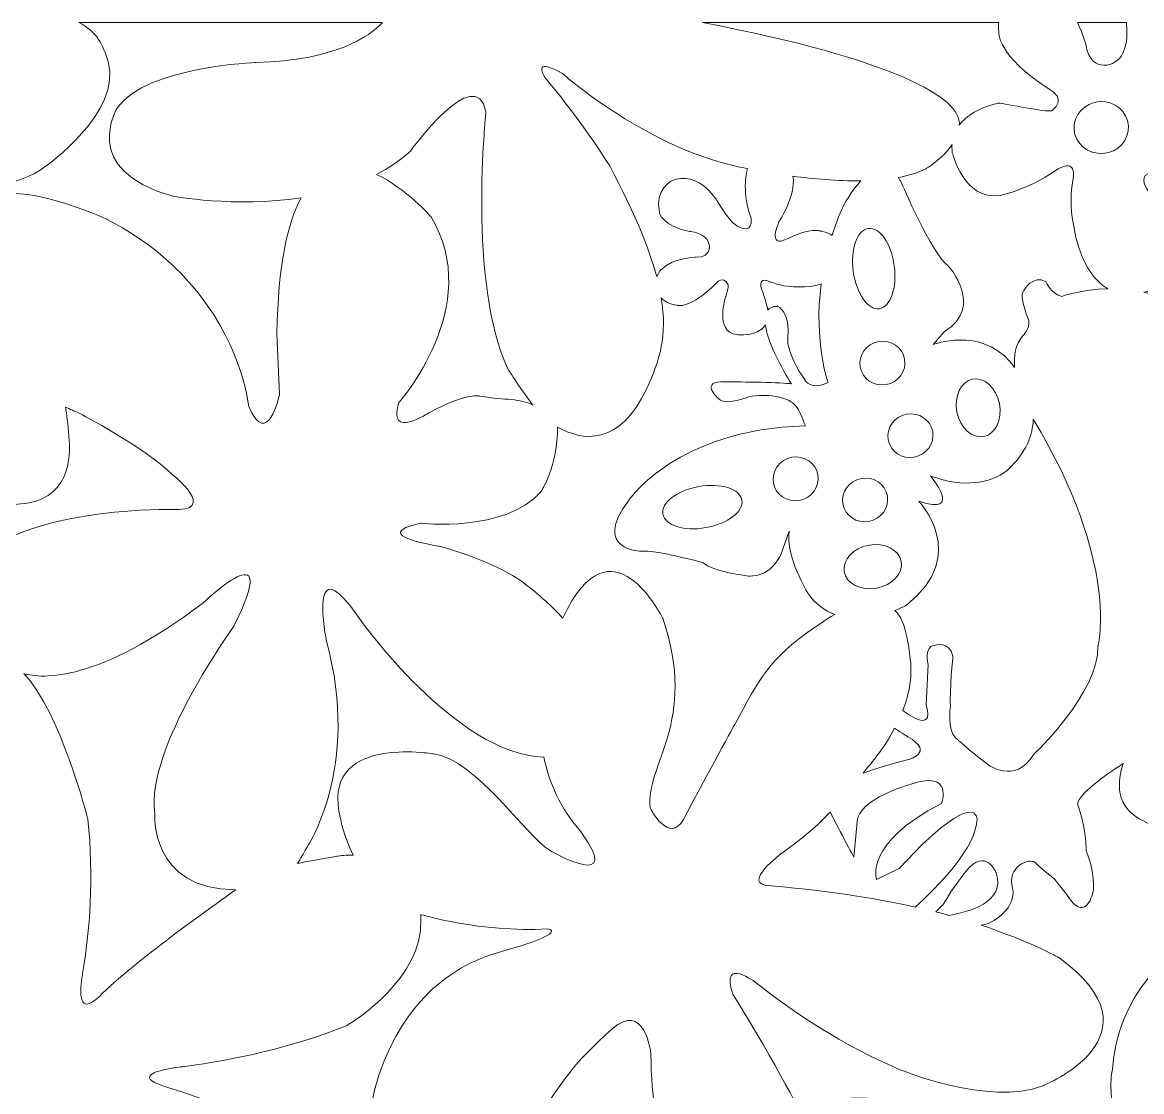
# Model space of a CAD drawing. Header units: millimetres. Extents: x -1208 to 1202, y -598 to 592.
# Drawn here: x -530 to 91, y -4 to 590 of the extents above; entities that cross this region are included whole.
import ezdxf

# ---------------------------------------------------------------- set-up
doc = ezdxf.new("R2010")
doc.units = ezdxf.units.MM
doc.header["$MEASUREMENT"] = 0
doc.layers.add('Layer 1', color=7, linetype='Continuous')

msp = doc.modelspace()

# ---------------------------------------------------------------- linework, layer by layer
at = {"layer": 'Layer 1', "color": 250, "lineweight": 20}
for points, knots in [([(-482.5404, 567.7023), (-474.1866, 539.8816), (-517.3946, 509.419), (-517.3946, 509.419), (-544.9875, 487.8231), (-640.1106, 492.1265), (-640.1106, 492.1265), (-649.5503, 487.724), (-637.2061, 481.8541), (-637.2061, 481.8541), (-637.2061, 481.8541), (-623.4096, 479.6529), (-623.4096, 479.6529), (-598.3629, 474.488), (-573.4965, 456.5692), (-560.9679, 446.4117), (-561.2056, 463.0475), (-555.3654, 478.3302), (-548.7286, 488.9744), (-538.5497, 505.2995), (-482.6362, 479.9438), (-482.6362, 479.9438), (-460.0764, 468.1917), (-443.9796, 453.6522), (-432.5096, 439.2103), (-407.2526, 407.4105), (-404.4356, 376.088), (-404.4356, 376.088), (-394.0087, 352.0054), (-387.3054, 382.8608), (-387.3054, 382.8608), (-387.3054, 382.8608), (-388.7954, 416.7277), (-388.7954, 416.7277), (-388.0872, 454.6604), (-382.8738, 478.2132), (-375.3384, 492.0814), (-412.3032, 486.4565), (-446.7806, 493.0822), (-446.7806, 493.0822), (-499.062, 507.3903), (-477.2781, 542.2432), (-477.2781, 542.2432), (-460.5262, 565.301), (-400.3148, 567.1904), (-400.3148, 567.1904), (-356.3262, 568.4602), (-337.4853, 581.5781), (-330.0525, 589.532), (-330.0525, 589.532), (-498.7229, 589.532), (-498.7229, 589.532), (-488.4677, 584.1257), (-485.3617, 577.0975), (-482.5404, 567.7023)], [0, 0, 0, 0, 0.05555556, 0.05555556, 0.05555556, 0.11111111, 0.11111111, 0.11111111, 0.16666667, 0.16666667, 0.16666667, 0.22222222, 0.22222222, 0.22222222, 0.27777778, 0.27777778, 0.27777778, 0.33333333, 0.33333333, 0.33333333, 0.38888889, 0.38888889, 0.38888889, 0.44444444, 0.44444444, 0.44444444, 0.5, 0.5, 0.5, 0.55555556, 0.55555556, 0.55555556, 0.61111111, 0.61111111, 0.61111111, 0.66666667, 0.66666667, 0.66666667, 0.72222222, 0.72222222, 0.72222222, 0.77777778, 0.77777778, 0.77777778, 0.83333333, 0.83333333, 0.83333333, 0.88888889, 0.88888889, 0.88888889, 0.94444444, 0.94444444, 0.94444444, 1, 1, 1, 1]), ([(-9.8298, 532.4889), (-2.5434, 542.0885), (11.8996, 544.6673), (11.8996, 544.6673), (15.9101, 544.5084), (38.5032, 539.2684), (41.5218, 540.4849), (50.325, 546.8593), (40.7031, 551.9919), (40.7031, 551.9919), (10.3091, 571.5367), (12.0746, 584.3736), (12.0776, 584.3691), (11.9352, 586.2222), (11.9341, 587.9384), (12.0474, 589.5318), (12.0474, 589.5318), (-152.5134, 589.5318), (-152.5134, 589.5318), (-45.6643, 568.9212), (-8.3293, 547.4555), (-9.8298, 532.4889)], [0, 0, 0, 0, 0.14285714, 0.14285714, 0.14285714, 0.28571429, 0.28571429, 0.28571429, 0.42857143, 0.42857143, 0.42857143, 0.57142857, 0.57142857, 0.57142857, 0.71428571, 0.71428571, 0.71428571, 0.85714286, 0.85714286, 0.85714286, 1, 1, 1, 1]), ([(80.9951, 572.395), (84.3974, 580.3322), (82.9488, 587.9533), (82.9488, 587.9533), (82.9488, 587.9533), (82.9542, 587.9643), (82.9542, 587.9643), (82.9393, 588.4966), (82.931, 589.0169), (82.9259, 589.532), (82.9259, 589.532), (55.7694, 589.532), (55.7694, 589.532), (59.1397, 582.4704), (60.6719, 576.2765), (60.6719, 576.2765), (62.9759, 561.0971), (77.6495, 564.589), (80.9951, 572.395)], [0, 0, 0, 0, 0.16666667, 0.16666667, 0.16666667, 0.33333333, 0.33333333, 0.33333333, 0.5, 0.5, 0.5, 0.66666667, 0.66666667, 0.66666667, 0.83333333, 0.83333333, 0.83333333, 1, 1, 1, 1]), ([(-275.8607, 381.8276), (-261.4597, 379.5963), (-253.9566, 380.7864), (-246.558, 376.9116), (-252.7508, 384.8793), (-260.3444, 396.6559), (-260.3444, 396.6559), (-283.0381, 444.6553), (-272.6885, 539.7799), (-272.6885, 539.7799), (-278.3183, 568.2913), (-314.6248, 518.0297), (-314.6248, 518.0297), (-320.3401, 512.8627), (-326.6804, 508.5964), (-333.4003, 505.0847), (-316.9062, 497.2307), (-303.1472, 481.4493), (-303.1472, 481.4493), (-273.3559, 431.7795), (-321.0212, 378.346), (-321.0212, 378.346), (-327.7242, 357.2729), (-304.0959, 372.7482), (-304.0959, 372.7482), (-282.3955, 384.5792), (-275.8607, 381.8276), (-275.8607, 381.8276)], [0, 0, 0, 0, 0.11111111, 0.11111111, 0.11111111, 0.22222222, 0.22222222, 0.22222222, 0.33333333, 0.33333333, 0.33333333, 0.44444444, 0.44444444, 0.44444444, 0.55555556, 0.55555556, 0.55555556, 0.66666667, 0.66666667, 0.66666667, 0.77777778, 0.77777778, 0.77777778, 0.88888889, 0.88888889, 0.88888889, 1, 1, 1, 1]), ([(-177.8833, 448.3197), (-174.1026, 458.6552), (-155.9211, 459.1524), (-155.9211, 459.1524), (-147.1294, 458.5698), (-147.2475, 467.4), (-151.2016, 470.2913), (-155.2214, 473.231), (-159.6727, 473.3573), (-159.6727, 473.3573), (-159.6727, 473.3573), (-159.6777, 473.3624), (-159.6777, 473.3624), (-175.1043, 476.3516), (-176.3493, 483.9327), (-176.3475, 483.932), (-179.1304, 496.8918), (-169.5524, 501.4704), (-169.5524, 501.4704), (-162.9707, 504.7542), (-154.9854, 501.9862), (-150.2823, 497.4145), (-146.1427, 493.3906), (-144.0652, 490.0899), (-144.0652, 490.0899), (-140.2596, 483.4418), (-136.4724, 478.4527), (-133.1035, 476.3223), (-133.1002, 476.3172), (-133.0985, 476.3131), (-133.0941, 476.311), (-124.0992, 470.9733), (-125.4243, 480.8337), (-125.4243, 480.8337), (-125.4243, 480.8337), (-125.4218, 480.8397), (-125.4218, 480.8397), (-130.4778, 494.4194), (-128.3264, 505.2895), (-127.5341, 508.344), (-181.6403, 517.8985), (-230.21, 561.0985), (-230.21, 561.0985), (-248.1836, 571.3489), (-239.6497, 558.5304), (-239.6497, 558.5304), (-217.5028, 532.1156), (-203.7062, 509.419), (-203.7062, 509.419), (-190.2209, 483.6891), (-182.1152, 464.1388), (-177.8833, 448.3197)], [0, 0, 0, 0, 0.05882353, 0.05882353, 0.05882353, 0.11764706, 0.11764706, 0.11764706, 0.17647059, 0.17647059, 0.17647059, 0.23529412, 0.23529412, 0.23529412, 0.29411765, 0.29411765, 0.29411765, 0.35294118, 0.35294118, 0.35294118, 0.41176471, 0.41176471, 0.41176471, 0.47058824, 0.47058824, 0.47058824, 0.52941176, 0.52941176, 0.52941176, 0.58823529, 0.58823529, 0.58823529, 0.64705882, 0.64705882, 0.64705882, 0.70588235, 0.70588235, 0.70588235, 0.76470588, 0.76470588, 0.76470588, 0.82352941, 0.82352941, 0.82352941, 0.88235294, 0.88235294, 0.88235294, 0.94117647, 0.94117647, 0.94117647, 1, 1, 1, 1]), ([(53.9022, 530.1136), (54.4184, 522.1605), (61.5918, 516.1611), (69.926, 516.7136), (78.2601, 517.2657), (84.5982, 524.1611), (84.0819, 532.1149), (83.5657, 540.0679), (76.39, 546.0674), (68.0559, 545.5156), (59.7217, 544.9628), (53.3851, 538.0681), (53.9022, 530.1136)], [0, 0, 0, 0, 0.25, 0.25, 0.25, 0.5, 0.5, 0.5, 0.75, 0.75, 0.75, 1, 1, 1, 1]), ([(-13.7909, 517.6192), (-13.943, 519.0393), (-13.9666, 520.3879), (-13.882, 521.6705), (-19.4152, 513.2604), (-28.5136, 508.2647), (-28.5136, 508.2647), (-32.7814, 506.0161), (-37.9478, 504.4334), (-43.6531, 503.3691), (-43.0826, 502.4751), (-42.526, 501.4617), (-41.988, 500.3175), (-41.988, 500.3175), (-24.9639, 460.6878), (-16.0063, 454.2683), (-16.0063, 454.2683), (4.6263, 431.8246), (-18.1844, 417.5947), (-18.1844, 417.5947), (-24.3677, 410.6076), (-24.3677, 410.6076), (-24.3677, 410.6076), (1.8583, 420.4955), (18.3661, 400.887), (18.3661, 400.887), (19.4089, 399.8036), (20.9007, 397.8525), (20.3296, 404.2571), (21.1941, 410.7151), (25.2963, 415.2511), (25.2963, 415.2511), (30.8018, 420.4647), (28.0836, 425.8644), (28.0836, 425.8644), (23.3063, 437.4862), (25.7167, 440.26), (25.7167, 440.26), (31.403, 450.1432), (38.244, 445.404), (38.244, 445.404), (41.3434, 438.5695), (47.0795, 437.332), (47.0795, 437.332), (57.7442, 441.2458), (72.7236, 441.5481), (56.9342, 450.4364), (53.9455, 475.3867), (53.9455, 475.3867), (52.177, 482.4409), (51.5551, 492.4484), (53.1725, 501.4544), (53.1739, 501.4617), (53.1746, 501.4684), (53.1768, 501.4746), (56.0541, 515.6472), (43.9408, 507.5001), (43.9408, 507.5001), (43.9408, 507.5001), (43.9306, 507.4957), (43.9306, 507.4957), (27.3248, 496.1062), (12.8414, 493.4236), (12.8414, 493.4236), (-7.6196, 490.1705), (-13.7909, 517.6192), (-13.7909, 517.6192)], [0, 0, 0, 0, 0.04545455, 0.04545455, 0.04545455, 0.09090909, 0.09090909, 0.09090909, 0.13636364, 0.13636364, 0.13636364, 0.18181818, 0.18181818, 0.18181818, 0.22727273, 0.22727273, 0.22727273, 0.27272727, 0.27272727, 0.27272727, 0.31818182, 0.31818182, 0.31818182, 0.36363636, 0.36363636, 0.36363636, 0.40909091, 0.40909091, 0.40909091, 0.45454545, 0.45454545, 0.45454545, 0.5, 0.5, 0.5, 0.54545455, 0.54545455, 0.54545455, 0.59090909, 0.59090909, 0.59090909, 0.63636364, 0.63636364, 0.63636364, 0.68181818, 0.68181818, 0.68181818, 0.72727273, 0.72727273, 0.72727273, 0.77272727, 0.77272727, 0.77272727, 0.81818182, 0.81818182, 0.81818182, 0.86363636, 0.86363636, 0.86363636, 0.90909091, 0.90909091, 0.90909091, 0.95454545, 0.95454545, 0.95454545, 1, 1, 1, 1]), ([(110.6672, 505.3605), (109.2999, 505.6613), (82.9105, 511.2836), (96.3969, 494.1485), (112.1968, 474.0732), (110.4842, 464.5202), (110.4842, 464.5202), (111.5996, 447.687), (101.1128, 441.7194), (92.6458, 439.6309), (98.559, 438.3197), (104.6723, 436.2457), (110.7394, 433.1074), (110.7394, 433.1074), (133.3537, 415.4015), (154.9397, 430.944), (154.9397, 430.944), (166.1015, 441.868), (166.1015, 441.868), (166.1015, 441.868), (170.0414, 447.4096), (175.5023, 446.0104), (190.4835, 442.1795), (209.8366, 444.9575), (222.6576, 442.5644), (222.6576, 442.5644), (223.651, 443.0108), (223.651, 443.0108), (222.7708, 445.7051), (221.6348, 447.9097), (220.1313, 449.3936), (214.9828, 454.4763), (194.6318, 462.9009), (194.6318, 462.9009), (160.5851, 478.4089), (153.2294, 499.6115), (151.7466, 510.0065), (145.1014, 493.6348), (112.3537, 504.7312), (110.6672, 505.3605)], [0, 0, 0, 0, 0.07692308, 0.07692308, 0.07692308, 0.15384615, 0.15384615, 0.15384615, 0.23076923, 0.23076923, 0.23076923, 0.30769231, 0.30769231, 0.30769231, 0.38461538, 0.38461538, 0.38461538, 0.46153846, 0.46153846, 0.46153846, 0.53846154, 0.53846154, 0.53846154, 0.61538462, 0.61538462, 0.61538462, 0.69230769, 0.69230769, 0.69230769, 0.76923077, 0.76923077, 0.76923077, 0.84615385, 0.84615385, 0.84615385, 0.92307692, 0.92307692, 0.92307692, 1, 1, 1, 1]), ([(-109.9188, 478.8991), (-109.9188, 478.8991), (-117.0262, 463.5851), (-105.4404, 469.3002), (-92.2151, 475.8235), (-87.0784, 473.6469), (-87.0784, 473.6469), (-84.3056, 473.221), (-82.1676, 472.3504), (-80.5243, 471.2069), (-78.8063, 476.5811), (-76.726, 482.1049), (-74.2103, 487.7484), (-74.2103, 487.7484), (-70.0775, 495.4135), (-64.4518, 501.5333), (-77.4673, 501.3616), (-91.0249, 502.6148), (-102.1859, 504.0856), (-100.4439, 492.9844), (-109.9188, 478.8991), (-109.9188, 478.8991)], [0, 0, 0, 0, 0.14285714, 0.14285714, 0.14285714, 0.28571429, 0.28571429, 0.28571429, 0.42857143, 0.42857143, 0.42857143, 0.57142857, 0.57142857, 0.57142857, 0.71428571, 0.71428571, 0.71428571, 0.85714286, 0.85714286, 0.85714286, 1, 1, 1, 1]), ([(-68.6949, 451.2417), (-67.0558, 438.9266), (-60.6309, 429.6392), (-54.3517, 430.494), (-48.0722, 431.3481), (-44.3104, 442.0189), (-45.9562, 454.3337), (-47.5925, 466.6459), (-54.014, 475.9319), (-60.2947, 475.0785), (-66.5754, 474.2263), (-70.336, 463.5554), (-68.6949, 451.2417)], [0, 0, 0, 0, 0.25, 0.25, 0.25, 0.5, 0.5, 0.5, 0.75, 0.75, 0.75, 1, 1, 1, 1]), ([(-693.8442, 459.1079), (-693.6627, 452.5042), (-689.0656, 438.2964), (-689.0656, 438.2964), (-687.0861, 425.3377), (-688.3983, 404.0771), (-688.3983, 404.0771), (-690.9397, 362.2536), (-711.2714, 341.7088), (-711.2714, 341.7088), (-727.0858, 326.1174), (-724.2553, 311.7735), (-729.7206, 308.9475), (-727.1254, 307.9851), (-725.5213, 307.4271), (-725.5213, 307.4271), (-719.4309, 301.2747), (-712.5109, 300.771), (-712.5109, 300.771), (-684.4234, 288.9177), (-678.4466, 277.7468), (-678.4466, 277.7468), (-669.6478, 266.8051), (-660.7727, 269.0042), (-654.0814, 269.7688), (-650.2717, 270.2068), (-619.5662, 272.0496), (-619.5662, 272.0496), (-609.3009, 272.7309), (-600.1643, 271.1361), (-600.1643, 271.1361), (-593.8463, 270.6797), (-568.8064, 267.945), (-568.8064, 267.945), (-568.8064, 267.945), (-565.8743, 267.945), (-565.8743, 267.945), (-565.8743, 267.945), (-563.8143, 268.0749), (-563.8143, 268.0749), (-562.3845, 282.9289), (-551.3589, 294.9505), (-551.3589, 294.9505), (-517.8444, 320.5384), (-447.6319, 318.8918), (-447.6319, 318.8918), (-420.0753, 317.3862), (-446.8877, 338.4587), (-446.8877, 338.4587), (-462.1709, 353.4263), (-498.2763, 372.3254), (-498.2763, 372.3254), (-501.0181, 373.4756), (-503.6467, 374.6551), (-506.1737, 375.8595), (-505.4566, 371.8389), (-504.8565, 366.6639), (-504.2379, 359.5854), (-503.2096, 347.8223), (-503.5981, 323.3652), (-532.6433, 321.8977), (-561.6885, 320.4301), (-579.0188, 335.8088), (-591.3252, 344.0711), (-633.9744, 372.7081), (-682.9523, 459.8417), (-682.9523, 459.8417), (-690.5766, 471.7651), (-693.9081, 461.4274), (-693.8442, 459.1079)], [0, 0, 0, 0, 0.04347826, 0.04347826, 0.04347826, 0.08695652, 0.08695652, 0.08695652, 0.13043478, 0.13043478, 0.13043478, 0.17391304, 0.17391304, 0.17391304, 0.2173913, 0.2173913, 0.2173913, 0.26086957, 0.26086957, 0.26086957, 0.30434783, 0.30434783, 0.30434783, 0.34782609, 0.34782609, 0.34782609, 0.39130435, 0.39130435, 0.39130435, 0.43478261, 0.43478261, 0.43478261, 0.47826087, 0.47826087, 0.47826087, 0.52173913, 0.52173913, 0.52173913, 0.56521739, 0.56521739, 0.56521739, 0.60869565, 0.60869565, 0.60869565, 0.65217391, 0.65217391, 0.65217391, 0.69565217, 0.69565217, 0.69565217, 0.73913043, 0.73913043, 0.73913043, 0.7826087, 0.7826087, 0.7826087, 0.82608696, 0.82608696, 0.82608696, 0.86956522, 0.86956522, 0.86956522, 0.91304348, 0.91304348, 0.91304348, 0.95652174, 0.95652174, 0.95652174, 1, 1, 1, 1]), ([(-232.8997, 364.7752), (-232.6829, 343.3399), (-242.0758, 328.8811), (-242.0758, 328.8811), (-262.2466, 305.8889), (-308.8772, 311.3659), (-308.8772, 311.3659), (-339.1838, 304.5931), (-298.6781, 298.5727), (-298.6781, 298.5727), (-265.9081, 289.5422), (-251.7577, 278.2527), (-251.7577, 278.2527), (-242.8691, 271.3837), (-235.6938, 264.8296), (-229.9519, 258.6107), (-203.1472, 316.9365), (-174.5264, 258.5297), (-174.5264, 258.5297), (-154.6536, 200.5638), (-184.5333, 176.938), (-181.4276, 153.344), (-181.4276, 153.344), (-181.4254, 153.344), (-181.4254, 153.344), (-181.4254, 153.344), (-181.4269, 153.3327), (-181.4225, 153.3154), (-181.286, 152.2702), (-170.8555, 132.881), (-163.0143, 146.8004), (-135.0997, 199.1051), (-134.2919, 199.9827), (-134.2919, 199.9827), (-121.4231, 224.0682), (-115.2935, 236.2315), (-90.7789, 252.9601), (-88.5754, 254.4633), (-84.3047, 257.6605), (-78.9891, 260.6271), (-84.4361, 262.6464), (-89.6179, 266.3121), (-93.8969, 272.4386), (-93.8969, 272.4386), (-106.3962, 292.7005), (-104.3013, 306.9777), (-104.3013, 306.9777), (-108.7249, 294.4018), (-108.7249, 294.4018), (-108.7249, 294.4018), (-113.5155, 281.8283), (-126.0488, 281.8987), (-126.0488, 281.8987), (-146.3518, 284.1399), (-152.0604, 289.3972), (-152.0604, 289.3972), (-179.8929, 296.9338), (-186.2701, 295.7761), (-186.2701, 295.7761), (-214.6081, 295.9807), (-193.1597, 324.3697), (-193.1597, 324.3697), (-166.4039, 363.6702), (-95.3365, 365.3585), (-95.3365, 365.3585), (-98.7101, 374.9266), (-101.0998, 377.1645), (-105.8777, 381.6385), (-116.9585, 383.6009), (-126.8052, 381.4785), (-126.8052, 381.4785), (-138.5017, 376.9352), (-142.4682, 379.7102), (-144.6189, 381.2107), (-154.2591, 390.3638), (-139.8497, 389.9361), (-130.8479, 389.6693), (-107.9628, 389.7533), (-103.0105, 388.6715), (-103.0105, 388.6715), (-116.0885, 408.8909), (-117.5172, 421.5488), (-121.5777, 414.6313), (-133.3915, 416.0973), (-133.3915, 416.0973), (-146.0345, 417.5073), (-139.5302, 437.2248), (-139.5302, 437.2248), (-138.9377, 439.4984), (-137.9672, 441.8371), (-138.27, 443.7159), (-140.7377, 449.5492), (-144.8187, 444.6889), (-144.8187, 444.6889), (-159.574, 429.7516), (-166.5441, 432.3693), (-166.5416, 432.3707), (-170.7854, 432.9768), (-173.5288, 434.5936), (-175.3071, 436.4778), (-171.8974, 415.5419), (-176.252, 401.4933), (-183.3746, 386.1885), (-198.4481, 353.7991), (-219.4158, 356.9828), (-232.8997, 364.7752)], [0, 0, 0, 0, 0.02857143, 0.02857143, 0.02857143, 0.05714286, 0.05714286, 0.05714286, 0.08571429, 0.08571429, 0.08571429, 0.11428571, 0.11428571, 0.11428571, 0.14285714, 0.14285714, 0.14285714, 0.17142857, 0.17142857, 0.17142857, 0.2, 0.2, 0.2, 0.22857143, 0.22857143, 0.22857143, 0.25714286, 0.25714286, 0.25714286, 0.28571429, 0.28571429, 0.28571429, 0.31428571, 0.31428571, 0.31428571, 0.34285714, 0.34285714, 0.34285714, 0.37142857, 0.37142857, 0.37142857, 0.4, 0.4, 0.4, 0.42857143, 0.42857143, 0.42857143, 0.45714286, 0.45714286, 0.45714286, 0.48571429, 0.48571429, 0.48571429, 0.51428571, 0.51428571, 0.51428571, 0.54285714, 0.54285714, 0.54285714, 0.57142857, 0.57142857, 0.57142857, 0.6, 0.6, 0.6, 0.62857143, 0.62857143, 0.62857143, 0.65714286, 0.65714286, 0.65714286, 0.68571429, 0.68571429, 0.68571429, 0.71428571, 0.71428571, 0.71428571, 0.74285714, 0.74285714, 0.74285714, 0.77142857, 0.77142857, 0.77142857, 0.8, 0.8, 0.8, 0.82857143, 0.82857143, 0.82857143, 0.85714286, 0.85714286, 0.85714286, 0.88571429, 0.88571429, 0.88571429, 0.91428571, 0.91428571, 0.91428571, 0.94285714, 0.94285714, 0.94285714, 0.97142857, 0.97142857, 0.97142857, 1, 1, 1, 1]), ([(-105.1411, 413.5528), (-105.1411, 413.5528), (-105.7409, 405.7703), (-95.5025, 390.7571), (-95.5025, 390.7571), (-92.3497, 384.6975), (-82.6863, 389.5218), (-82.6863, 389.5218), (-90.7532, 411.7412), (-86.5413, 444.297), (-93.1669, 441.9696), (-100.2473, 442.6682), (-100.2473, 442.6682), (-104.4212, 442.5409), (-110.1042, 443.4378), (-114.9469, 445.4916), (-114.9512, 445.4931), (-114.9545, 445.4938), (-114.9584, 445.4964), (-122.5367, 448.9174), (-119.4899, 440.968), (-119.4899, 440.968), (-119.4899, 440.968), (-119.488, 440.9622), (-119.488, 440.9622), (-117.3768, 435.5981), (-116.545, 431.9371), (-116.244, 429.5969), (-115.2249, 430.9565), (-113.5182, 431.9199), (-110.679, 431.6943), (-110.679, 431.6943), (-103.4583, 429.3484), (-105.1411, 413.5528)], [0, 0, 0, 0, 0.09090909, 0.09090909, 0.09090909, 0.18181818, 0.18181818, 0.18181818, 0.27272727, 0.27272727, 0.27272727, 0.36363636, 0.36363636, 0.36363636, 0.45454545, 0.45454545, 0.45454545, 0.54545455, 0.54545455, 0.54545455, 0.63636364, 0.63636364, 0.63636364, 0.72727273, 0.72727273, 0.72727273, 0.81818182, 0.81818182, 0.81818182, 0.90909091, 0.90909091, 0.90909091, 1, 1, 1, 1]), ([(-40.1951, 402.4892), (-41.351, 409.0937), (-47.823, 413.4459), (-54.6436, 412.2228), (-61.4706, 410.9974), (-66.0642, 404.6663), (-64.91, 398.0681), (-63.7503, 391.4666), (-57.2831, 387.1114), (-50.4615, 388.3354), (-43.6358, 389.5577), (-39.035, 395.897), (-40.1951, 402.4892)], [0, 0, 0, 0, 0.25, 0.25, 0.25, 0.5, 0.5, 0.5, 0.75, 0.75, 0.75, 1, 1, 1, 1]), ([(-11.1328, 373.0435), (-9.393, 364.2444), (-2.7105, 358.1679), (3.7881, 359.4835), (10.2942, 360.7961), (14.1511, 368.9891), (12.4066, 377.7926), (10.6704, 386.5998), (3.9881, 392.6668), (-2.5129, 391.3533), (-9.0173, 390.0429), (-12.8762, 381.8432), (-11.1328, 373.0435)], [0, 0, 0, 0, 0.25, 0.25, 0.25, 0.5, 0.5, 0.5, 0.75, 0.75, 0.75, 1, 1, 1, 1]), ([(-49.3391, 357.728), (-48.1816, 351.1315), (-41.7122, 346.7728), (-34.8887, 347.9951), (-28.0627, 349.2191), (-23.4677, 355.556), (-24.6238, 362.1535), (-25.7794, 368.7506), (-32.2471, 373.1065), (-39.0744, 371.8834), (-45.899, 370.6609), (-50.4903, 364.3272), (-49.3391, 357.728)], [0, 0, 0, 0, 0.25, 0.25, 0.25, 0.5, 0.5, 0.5, 0.75, 0.75, 0.75, 1, 1, 1, 1]), ([(-13.3913, 237.4855), (-13.3913, 237.4855), (-15.3635, 218.6), (-14.7768, 209.2047), (-14.7768, 209.2047), (-16.8485, 196.9175), (-11.7655, 192.0256), (-11.7655, 192.0256), (-2.8929, 183.8986), (5.8744, 177.4365), (5.8744, 177.4365), (20.9034, 165.6581), (31.477, 182.9569), (31.477, 182.9569), (67.8816, 216.9572), (67.1561, 243.2564), (67.1561, 243.2564), (79.5251, 288.9573), (31.2218, 369.1553), (30.9789, 360.3643), (27.382, 350.607), (17.1857, 341.0617), (17.1857, 341.0617), (2.1903, 326.8626), (-25.9352, 337.7092), (-25.9352, 337.7092), (-6.7679, 314.9264), (-32.3927, 323.5193), (-32.3927, 323.5193), (-3.5439, 293.9343), (-39.1631, 265.8308), (-39.1631, 265.8308), (-41.6548, 264.4334), (-45.6646, 262.8621), (-38.8535, 257.5952), (-37.3613, 237.6921), (-37.3613, 237.6921), (-35.474, 227.1965), (-37.6248, 216.6159), (-41.2772, 207.2269), (-41.0598, 207.1162), (-40.8485, 207.0127), (-40.6496, 206.9239), (-40.6496, 206.9239), (-23.4773, 193.4674), (-28.1743, 210.2045), (-28.1743, 210.2045), (-27.1696, 233.0786), (-27.1696, 233.0786), (-27.1696, 233.0786), (-29.5161, 243.3052), (-23.5854, 243.4952), (-23.5854, 243.4952), (-15.4495, 246.1393), (-13.3913, 237.4855)], [0, 0, 0, 0, 0.05555556, 0.05555556, 0.05555556, 0.11111111, 0.11111111, 0.11111111, 0.16666667, 0.16666667, 0.16666667, 0.22222222, 0.22222222, 0.22222222, 0.27777778, 0.27777778, 0.27777778, 0.33333333, 0.33333333, 0.33333333, 0.38888889, 0.38888889, 0.38888889, 0.44444444, 0.44444444, 0.44444444, 0.5, 0.5, 0.5, 0.55555556, 0.55555556, 0.55555556, 0.61111111, 0.61111111, 0.61111111, 0.66666667, 0.66666667, 0.66666667, 0.72222222, 0.72222222, 0.72222222, 0.77777778, 0.77777778, 0.77777778, 0.83333333, 0.83333333, 0.83333333, 0.88888889, 0.88888889, 0.88888889, 0.94444444, 0.94444444, 0.94444444, 1, 1, 1, 1]), ([(-113.0743, 333.7709), (-111.9176, 327.1763), (-105.4481, 322.819), (-98.6254, 324.0403), (-91.798, 325.2646), (-87.2027, 331.6041), (-88.3591, 338.195), (-89.5165, 344.7965), (-95.9856, 349.1524), (-102.8098, 347.9299), (-109.6336, 346.7017), (-114.2275, 340.3688), (-113.0743, 333.7709)], [0, 0, 0, 0, 0.25, 0.25, 0.25, 0.5, 0.5, 0.5, 0.75, 0.75, 0.75, 1, 1, 1, 1]), ([(-74.5068, 322.036), (-73.3523, 315.4389), (-66.8817, 311.083), (-60.0579, 312.3054), (-53.2392, 313.5257), (-48.6384, 319.8634), (-49.7962, 326.4601), (-50.9526, 333.0609), (-57.4181, 337.416), (-64.2451, 336.1921), (-71.069, 334.9675), (-75.6647, 328.6324), (-74.5068, 322.036)], [0, 0, 0, 0, 0.25, 0.25, 0.25, 0.5, 0.5, 0.5, 0.75, 0.75, 0.75, 1, 1, 1, 1]), ([(-174.4338, 316.3487), (-173.3283, 310.0466), (-162.6189, 306.6919), (-150.5114, 308.8609), (-138.4058, 311.0269), (-129.4871, 317.8959), (-130.5929, 324.1973), (-131.6955, 330.5042), (-142.4031, 333.8603), (-154.5102, 331.6921), (-166.6221, 329.5231), (-175.5386, 322.6564), (-174.4338, 316.3487)], [0, 0, 0, 0, 0.25, 0.25, 0.25, 0.5, 0.5, 0.5, 0.75, 0.75, 0.75, 1, 1, 1, 1]), ([(-412.6281, 254.1704), (-412.6281, 254.1704), (-461.7828, 186.4385), (-456.5696, 150.314), (-456.5696, 150.314), (-459.5318, 107.7087), (-411.6366, 107.7087), (-425.769, 97.6095), (-467.4724, 68.2655), (-487.4871, 48.3161), (-499.0253, 37.333), (-498.0991, 51.3875), (-497.1504, 58.0231), (-496.9729, 59.0405), (-496.7983, 60.0717), (-496.6255, 61.1126), (-496.624, 61.1299), (-496.6207, 61.139), (-496.6207, 61.139), (-496.6207, 61.139), (-496.6226, 61.1419), (-496.6226, 61.1419), (-492.7424, 84.6188), (-490.2859, 114.5304), (-493.722, 146.9318), (-493.722, 146.9318), (-509.0594, 207.2298), (-529.3612, 227.8242), (-518.9972, 224.8636), (-488.3959, 222.6242), (-429.7576, 267.0202), (-429.7576, 267.0202), (-385.0715, 309.861), (-412.6281, 254.1704)], [0, 0, 0, 0, 0.09090909, 0.09090909, 0.09090909, 0.18181818, 0.18181818, 0.18181818, 0.27272727, 0.27272727, 0.27272727, 0.36363636, 0.36363636, 0.36363636, 0.45454545, 0.45454545, 0.45454545, 0.54545455, 0.54545455, 0.54545455, 0.63636364, 0.63636364, 0.63636364, 0.72727273, 0.72727273, 0.72727273, 0.81818182, 0.81818182, 0.81818182, 0.90909091, 0.90909091, 0.90909091, 1, 1, 1, 1]), ([(-342.6194, 257.9329), (-372.41, 301.5831), (-361.2389, 245.8915), (-361.2389, 245.8915), (-341.8751, 175.1496), (-372.41, 130.747), (-372.41, 130.747), (-374.0511, 127.8007), (-375.6638, 125.0227), (-377.2486, 122.4013), (-372.5277, 123.3523), (-365.8836, 124.5039), (-355.5268, 126.3225), (-353.5122, 126.6759), (-350.2954, 127.0097), (-346.4407, 126.9789), (-351.8758, 137.9068), (-353.3851, 147.1187), (-353.3851, 147.1187), (-365.7075, 194.4655), (-301.5452, 183.1441), (-301.5452, 183.1441), (-277.8251, 179.6643), (-250.9387, 137.992), (-237.0644, 129.4552), (-237.0644, 129.4552), (-237.0659, 129.4567), (-237.0659, 129.4567), (-237.0659, 129.4567), (-237.0561, 129.4494), (-237.0514, 129.4457), (-234.9159, 128.1323), (-196.216, 106.8545), (-219.7695, 139.7926), (-231.462, 152.945), (-237.6265, 167.4607), (-240.5077, 181.3956), (-289.2394, 182.5483), (-342.6194, 257.9329), (-342.6194, 257.9329)], [0, 0, 0, 0, 0.07692308, 0.07692308, 0.07692308, 0.15384615, 0.15384615, 0.15384615, 0.23076923, 0.23076923, 0.23076923, 0.30769231, 0.30769231, 0.30769231, 0.38461538, 0.38461538, 0.38461538, 0.46153846, 0.46153846, 0.46153846, 0.53846154, 0.53846154, 0.53846154, 0.61538462, 0.61538462, 0.61538462, 0.69230769, 0.69230769, 0.69230769, 0.76923077, 0.76923077, 0.76923077, 0.84615385, 0.84615385, 0.84615385, 0.92307692, 0.92307692, 0.92307692, 1, 1, 1, 1]), ([(-42.0529, 290.0564), (-43.2104, 296.6536), (-51.2359, 300.7332), (-59.9821, 299.163), (-68.7291, 297.5916), (-74.8799, 290.9814), (-73.7257, 284.3857), (-72.5689, 277.7864), (-64.5434, 273.7082), (-55.7996, 275.277), (-47.0508, 276.8417), (-40.8954, 283.4619), (-42.0529, 290.0564)], [0, 0, 0, 0, 0.25, 0.25, 0.25, 0.5, 0.5, 0.5, 0.75, 0.75, 0.75, 1, 1, 1, 1]), ([(-63.2961, 172.5275), (-56.6117, 174.9918), (-48.4228, 177.5951), (-38.7743, 179.9318), (-38.7743, 179.9318), (-22.7113, 183.6592), (-38.3902, 192.7591), (-38.3902, 192.7591), (-41.3691, 194.5923), (-45.7938, 197.4074), (-52.6975, 184.3705), (-60.9936, 175.4031), (-60.9936, 175.4031), (-61.7847, 174.4144), (-62.5497, 173.4583), (-63.2961, 172.5275)], [0, 0, 0, 0, 0.2, 0.2, 0.2, 0.4, 0.4, 0.4, 0.6, 0.6, 0.6, 0.8, 0.8, 0.8, 1, 1, 1, 1]), ([(55.816, 155.5475), (55.816, 155.5475), (60.5174, 142.5206), (60.6183, 129.5521), (60.6183, 129.5521), (65.5139, 117.9537), (64.6741, 107.5903), (64.6741, 107.5903), (61.6824, 91.4886), (53.1265, 100.5424), (53.1265, 100.5424), (42.5634, 115.4802), (40.1799, 115.9569), (40.1799, 115.9569), (36.0384, 119.1204), (32.4662, 122.6185), (28.8933, 126.1196), (16.2383, 120.0827), (19.7425, 108.5699), (19.7425, 108.5699), (23.0911, 97.892), (6.7874, 89.2522), (6.7874, 89.2522), (5.0849, 88.5544), (2.3725, 88.0342), (30.0856, 78.8443), (45.4065, 70.0395), (45.4065, 70.0395), (105.7309, 26.5148), (36.469, -1.2058), (36.469, -1.2058), (6.6784, -12.7457), (-43.2749, 7.9774), (-43.2749, 7.9774), (-74.878, 21.5833), (-101.8048, 39.5333), (-122.5539, 55.9515), (-122.5539, 55.9515), (-122.555, 55.9515), (-122.555, 55.9515), (-122.555, 55.9515), (-142.7084, 71.4698), (-135.6028, 49.7965), (-110.9964, 10.3343), (-95.442, -20.9816), (-95.442, -20.9816), (-94.2326, -23.3098), (-93.154, -25.6989), (-92.1879, -28.1261), (-89.8363, -13.635), (-78.4716, -2.3316), (-44.1823, -10.7345), (-44.1823, -10.7345), (21.9188, -10.7345), (75.3704, -83.9868), (75.3704, -83.9868), (104.6135, -117.9798), (96.0488, -81.48), (96.0488, -81.48), (68.4703, -14.8765), (75.3704, 9.2054), (75.3704, 9.2054), (77.0099, 58.1428), (121.2088, 78.3028), (119.7238, 79.004), (118.8866, 79.5767), (118.8866, 79.5767), (95.7151, 91.3525), (129.4097, 126.7766), (129.4097, 126.7766), (129.4097, 126.7766), (148.4372, 151.2775), (126.3371, 145.7538), (101.112, 139.451), (93.4932, 145.4164), (93.4932, 145.4164), (75.7936, 152.9013), (78.0828, 168.8279), (81.1159, 177.8314), (70.1691, 170.7067), (56.8152, 161.0139), (55.816, 155.5475)], [0, 0, 0, 0, 0.03703704, 0.03703704, 0.03703704, 0.07407407, 0.07407407, 0.07407407, 0.11111111, 0.11111111, 0.11111111, 0.14814815, 0.14814815, 0.14814815, 0.18518519, 0.18518519, 0.18518519, 0.22222222, 0.22222222, 0.22222222, 0.25925926, 0.25925926, 0.25925926, 0.2962963, 0.2962963, 0.2962963, 0.33333333, 0.33333333, 0.33333333, 0.37037037, 0.37037037, 0.37037037, 0.40740741, 0.40740741, 0.40740741, 0.44444444, 0.44444444, 0.44444444, 0.48148148, 0.48148148, 0.48148148, 0.51851852, 0.51851852, 0.51851852, 0.55555556, 0.55555556, 0.55555556, 0.59259259, 0.59259259, 0.59259259, 0.62962963, 0.62962963, 0.62962963, 0.66666667, 0.66666667, 0.66666667, 0.7037037, 0.7037037, 0.7037037, 0.74074074, 0.74074074, 0.74074074, 0.77777778, 0.77777778, 0.77777778, 0.81481481, 0.81481481, 0.81481481, 0.85185185, 0.85185185, 0.85185185, 0.88888889, 0.88888889, 0.88888889, 0.92592593, 0.92592593, 0.92592593, 0.96296296, 0.96296296, 0.96296296, 1, 1, 1, 1]), ([(-107.8429, 128.3724), (-107.8429, 128.3724), (-132.8025, 110.2581), (-114.349, 109.8792), (-114.349, 109.8792), (-114.349, 109.8761), (-114.349, 109.8761), (-78.6694, 107.0344), (-49.9764, 101.5893), (-34.3447, 98.1484), (-22.2045, 109.1351), (0.0616, 131.4277), (0.0034, 147.1064), (0.0034, 147.1064), (-0.1653, 161.6856), (-30.2207, 133.0574), (-30.2207, 133.0574), (-43.2314, 119.6291), (-43.2314, 119.6291), (-43.2314, 119.6291), (-55.8174, 113.5141), (-55.8174, 113.5141), (-55.8174, 113.5141), (-62.9579, 133.5702), (-19.7114, 155.6809), (-19.7114, 155.6809), (-12.8349, 174.3683), (-36.6083, 166.4091), (-36.6083, 166.4091), (-66.31, 158.2553), (-66.4748, 145.4694), (-66.4748, 145.4694), (-68.3647, 125.8638), (-68.3647, 125.8638), (-68.3647, 125.8638), (-81.0657, 149.2978), (-81.4821, 150.9101), (-88.8622, 143.0114), (-95.7093, 137.3285), (-107.8429, 128.3724)], [0, 0, 0, 0, 0.07692308, 0.07692308, 0.07692308, 0.15384615, 0.15384615, 0.15384615, 0.23076923, 0.23076923, 0.23076923, 0.30769231, 0.30769231, 0.30769231, 0.38461538, 0.38461538, 0.38461538, 0.46153846, 0.46153846, 0.46153846, 0.53846154, 0.53846154, 0.53846154, 0.61538462, 0.61538462, 0.61538462, 0.69230769, 0.69230769, 0.69230769, 0.76923077, 0.76923077, 0.76923077, 0.84615385, 0.84615385, 0.84615385, 0.92307692, 0.92307692, 0.92307692, 1, 1, 1, 1]), ([(10.5933, 117.104), (10.5933, 117.104), (4.9371, 131.5731), (-6.1178, 118.1258), (-6.1178, 118.1258), (-13.2183, 109.1117), (-18.7848, 99.573), (-18.7848, 99.573), (-22.911, 95.4497), (-22.911, 95.4497), (-21.9207, 95.1955), (-21.4018, 95.0535), (-21.4018, 95.0535), (-19.4554, 94.5461), (-17.5482, 94.0333), (-15.6791, 93.5159), (-5.4077, 95.1661), (16.4659, 100.6601), (10.5933, 117.104)], [0, 0, 0, 0, 0.16666667, 0.16666667, 0.16666667, 0.33333333, 0.33333333, 0.33333333, 0.5, 0.5, 0.5, 0.66666667, 0.66666667, 0.66666667, 0.83333333, 0.83333333, 0.83333333, 1, 1, 1, 1]), ([(-15.6791, 93.5159), (-17.5482, 94.0332), (-19.4554, 94.5461), (-21.4018, 95.0535), (-21.4018, 95.0535), (-21.9207, 95.1954), (-22.911, 95.4497), (-22.911, 95.4497), (-18.7848, 99.5729), (-18.7848, 99.5729), (-13.2183, 109.1116), (-6.1178, 118.1257), (-6.1178, 118.1257)], [0, 0, 0, 0, 0.25, 0.25, 0.25, 0.5, 0.5, 0.5, 0.75, 0.75, 0.75, 1, 1, 1, 1]), ([(-309.1005, 84.9366), (-312.7412, 53.8815), (-349.7735, 32.3909), (-349.7735, 32.3909), (-380.975, 19.8625), (-412.8449, 13.1418), (-439.9789, 9.5875), (-439.9789, 9.5875), (-440.0026, 9.5846), (-440.0378, 9.5817), (-441.5575, 9.3817), (-443.0642, 9.1936), (-444.5542, 9.0142), (-453.1215, 7.7624), (-469.2115, 4.4257), (-451.6801, -1.4054), (-451.6801, -1.4054), (-451.6801, -1.4072), (-451.6801, -1.4072), (-399.5915, -16.0969), (-364.2744, -44.007), (-364.2744, -44.007), (-342.7243, -60.6083), (-343.3441, -61.0163), (-335.5055, -88.9449), (-334.9449, -90.9414), (-331.714, -93.847), (-327.9893, -97.2344), (-325.0833, -92.6562), (-321.3681, -87.8909), (-318.4349, -87.7764), (-311.7984, -87.5173), (-303.9867, -99.8451), (-299.3761, -104.6752), (-270.702, -134.7137), (-267.9315, -115.4999), (-267.9315, -115.4999), (-271.7661, -94.2975), (-301.6787, -87.6693), (-311.0204, -76.5177), (-312.7326, -74.4743), (-314.0447, -69.0644), (-314.8935, -64.4881), (-320.9803, -62.9659), (-328.2594, -58.7036), (-335.076, -46.778), (-338.6409, -40.5416), (-338.2662, -33.0903), (-338.2662, -33.0903), (-337.4061, 24.633), (-301.0114, 53.7546), (-300.9446, 53.8005), (-285.0252, 67.53), (-272.1832, 71.3791), (-254.4606, 76.2094), (-254.4606, 76.2094), (-254.4534, 76.2112), (-254.4443, 76.2142), (-251.5862, 76.9916), (-229.1088, 84.1327), (-238.48, 85.9678), (-238.48, 85.9678), (-238.481, 85.9678), (-238.481, 85.9678), (-275.9177, 83.884), (-308.8318, 93.9752), (-308.8318, 93.9752), (-308.8536, 93.9814), (-308.8747, 93.9888), (-308.8964, 93.995), (-308.7973, 88.9311), (-309.1005, 84.9366), (-309.1005, 84.9366)], [0, 0, 0, 0, 0.04166667, 0.04166667, 0.04166667, 0.08333333, 0.08333333, 0.08333333, 0.125, 0.125, 0.125, 0.16666667, 0.16666667, 0.16666667, 0.20833333, 0.20833333, 0.20833333, 0.25, 0.25, 0.25, 0.29166667, 0.29166667, 0.29166667, 0.33333333, 0.33333333, 0.33333333, 0.375, 0.375, 0.375, 0.41666667, 0.41666667, 0.41666667, 0.45833333, 0.45833333, 0.45833333, 0.5, 0.5, 0.5, 0.54166667, 0.54166667, 0.54166667, 0.58333333, 0.58333333, 0.58333333, 0.625, 0.625, 0.625, 0.66666667, 0.66666667, 0.66666667, 0.70833333, 0.70833333, 0.70833333, 0.75, 0.75, 0.75, 0.79166667, 0.79166667, 0.79166667, 0.83333333, 0.83333333, 0.83333333, 0.875, 0.875, 0.875, 0.91666667, 0.91666667, 0.91666667, 0.95833333, 0.95833333, 0.95833333, 1, 1, 1, 1]), ([(-1.279, -183.4709), (2.7271, -177.9224), (7.3032, -172.3837), (12.4968, -166.9213), (30.287, -148.2109), (90.5561, -135.7372), (55.3389, -128.3998), (55.3389, -128.3998), (-75.9266, -110.3206), (-85.6844, -65.651), (-85.6844, -65.651), (-85.6847, -65.6505), (-85.6847, -65.6505), (-85.8144, -71.8643), (-86.5129, -77.7071), (-87.6588, -82.8342), (-96.1015, -120.6144), (-125.0715, -113.1635), (-125.0715, -113.1635), (-155.3072, -111.6348), (-171.017, -59.175), (-171.017, -59.175), (-177.1561, -31.6702), (-180.8931, -7.7523), (-181.0994, 16.2071), (-181.0994, 16.2071), (-181.102, 16.2155), (-181.1004, 16.2357), (-181.1168, 18.1644), (-184.9392, 46.0888), (-202.5405, 30.4318), (-225.438, 9.4908), (-225.9716, 8.2177), (-256.7862, -39.0798), (-261.1051, -44.7462), (-265.6209, -49.4491), (-270.3278, -53.2364), (-259.2026, -60.9004), (-255.5237, -73.9551), (-255.5237, -73.9551), (-256.8784, -85.9222), (-243.3414, -89.512), (-240.4656, -85.4074), (-237.5883, -81.3051), (-234.0913, -77.4291), (-234.0913, -77.4291), (-231.8363, -76.5181), (-223.4386, -54.7398), (-223.4386, -54.7398), (-216.6721, -44.2538), (-210.8068, -59.5271), (-210.8068, -59.5271), (-208.0998, -69.5578), (-211.5329, -87.004), (-211.5329, -87.004), (-209.2772, -99.7705), (-211.5329, -113.4474), (-211.5329, -113.4474), (-208.1495, -122.3368), (-166.8643, -136.701), (-166.8643, -136.701), (-160.7736, -142.8541), (-141.1469, -151.0611), (-141.1469, -151.0611), (-113.0588, -162.9147), (-107.082, -174.086), (-107.082, -174.086), (-98.2831, -185.0272), (-89.4083, -182.829), (-82.717, -182.0644), (-78.9074, -181.6264), (-48.2015, -179.7827), (-48.2015, -179.7827), (-37.9366, -179.1012), (-28.8001, -180.6974), (-28.8001, -180.6974), (-24.0236, -181.0415), (-8.5464, -182.6881), (-1.279, -183.4709)], [0, 0, 0, 0, 0.03846154, 0.03846154, 0.03846154, 0.07692308, 0.07692308, 0.07692308, 0.11538462, 0.11538462, 0.11538462, 0.15384615, 0.15384615, 0.15384615, 0.19230769, 0.19230769, 0.19230769, 0.23076923, 0.23076923, 0.23076923, 0.26923077, 0.26923077, 0.26923077, 0.30769231, 0.30769231, 0.30769231, 0.34615385, 0.34615385, 0.34615385, 0.38461538, 0.38461538, 0.38461538, 0.42307692, 0.42307692, 0.42307692, 0.46153846, 0.46153846, 0.46153846, 0.5, 0.5, 0.5, 0.53846154, 0.53846154, 0.53846154, 0.57692308, 0.57692308, 0.57692308, 0.61538462, 0.61538462, 0.61538462, 0.65384615, 0.65384615, 0.65384615, 0.69230769, 0.69230769, 0.69230769, 0.73076923, 0.73076923, 0.73076923, 0.76923077, 0.76923077, 0.76923077, 0.80769231, 0.80769231, 0.80769231, 0.84615385, 0.84615385, 0.84615385, 0.88461538, 0.88461538, 0.88461538, 0.92307692, 0.92307692, 0.92307692, 0.96153846, 0.96153846, 0.96153846, 1, 1, 1, 1])]:
    msp.add_open_spline(points, degree=3, knots=knots, dxfattribs=at)

doc.saveas('drawing.dxf')
